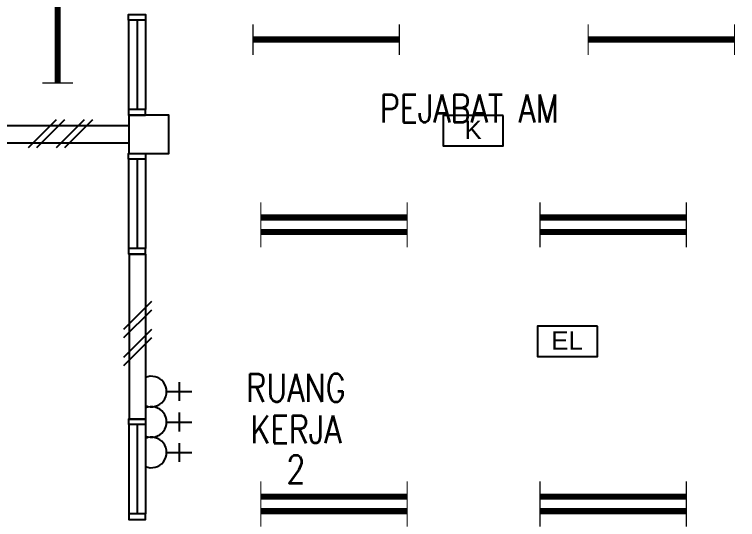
# Model space of a CAD drawing. Header units: inches. Extents: x -106706990 to 300603, y -86718466 to 1728185.
# Drawn here: x 19161 to 25634, y 14806 to 19328 of the extents above; entities that cross this region are included whole.
import ezdxf
from ezdxf.enums import TextEntityAlignment as Align

# ---------------------------------------------------------------- set-up
doc = ezdxf.new("R2010")
doc.units = ezdxf.units.IN
doc.header["$MEASUREMENT"] = 0
doc.linetypes.add('HIDDEN', pattern=[0.375, 0.25, -0.125])
for name, color, linetype in [('A-COLUMN', 3, 'Continuous'), ('A-ROOMSYM', 3, 'Continuous'), ('A-WALL', 1, 'Continuous'), ('A-WIN', 9, 'Continuous'), ('A-WLH', 7, 'Continuous'), ('EL LIGHT', 6, 'Continuous'), ('ELECT', 6, 'Continuous'), ('FITTING', 1, 'Continuous'), ('K LIGHT', 3, 'Continuous'), ('LAMP', 5, 'Continuous')]:
    doc.layers.add(name, color=color, linetype=linetype)
doc.styles.add('arial', font='arial.ttf')
doc.styles.add('style1', font='romans.shx', dxfattribs={"height": 750})

# ---------------------------------------------------------------- blocks, each defined once
blk = doc.blocks.new('A$C52B244CD')
at = {"layer": 'A-WLH', "color": 8}
for p, q in [((0, 0), (250, 250)), ((75, 0), (325, 250)), ((250, 0), (500, 250)), ((325, 0), (575, 250))]:
    blk.add_line(p, q, dxfattribs=at)
blk = doc.blocks.new('A$C49831240')
at = {"layer": 'A-WLH', "color": 8}
for p, q in [((250, 575), (0, 325)), ((250, 500), (0, 250)), ((250, 325), (0, 75)), ((250, 250), (0, 0))]:
    blk.add_line(p, q, dxfattribs=at)
blk = doc.blocks.new('A$C04C40081')
at = {"layer": 'A-WIN', "color": 8}
for p, q in [((850, 150), (50, 150)), ((850, 75), (50, 75)), ((850, 0), (50, 0))]:
    blk.add_line(p, q, dxfattribs=at)
at = {"layer": 'A-WIN', "color": 8, "linetype": 'Continuous'}
for points in [[(50, 150), (0, 150), (0, 0), (50, 0)], [(850, 150), (900, 150), (900, 0), (850, 0)]]:
    blk.add_lwpolyline(points, close=True, dxfattribs=at)
blk = doc.blocks.new('YBC 236')
at = {"layer": 'LAMP'}
for points, const_width in [([(-134681.8, 193808.3), (-134681.8, 193533.1)], 10.9), ([(-133371.4, 193808.3), (-133371.4, 193533.1)], 10.9), ([(-134681.8, 193670.7), (-133371.4, 193670.7)], 54.6), ([(-134681.8, 193679.4), (-134681.8, 193404.2)], 10.9), ([(-133371.4, 193679.4), (-133371.4, 193404.2)], 10.9), ([(-134681.8, 193541.8), (-133371.4, 193541.8)], 54.6)]:
    blk.add_lwpolyline(points, dxfattribs=dict(at, const_width=const_width))
blk = doc.blocks.new('*U182')
at = {"layer": 'FITTING', "color": 1, "linetype": 'Continuous'}
blk.add_blockref('YBC 236', (134026.6, -193606.2, -5.5), dxfattribs=at)
blk = doc.blocks.new('*U183')
at = {"layer": 'LAMP', "color": 0, "linetype": 'ByBlock', "lineweight": -2, "transparency": 16777216}
for p in [(0, 2500), (2500, 2500), (0, 0), (2500, 0)]:
    blk.add_blockref('*U182', p, dxfattribs=at)
blk = doc.blocks.new('YBC136')
at = {"layer": 'LAMP'}
for points, const_width in [([(-135000.8, 195525.6), (-135000.8, 195250.4)], 10.9), ([(-133690.5, 195525.6), (-133690.5, 195250.4)], 10.9), ([(-135000.8, 195388), (-133690.5, 195388)], 54.6)]:
    blk.add_lwpolyline(points, dxfattribs=dict(at, const_width=const_width))
blk = doc.blocks.new('*U202')
at = {"layer": 'LAMP'}
blk.add_blockref('YBC136', (134345.6, -195388, -5.5), dxfattribs=at)
blk = doc.blocks.new('*U203')
at = {"layer": 'LAMP', "color": 0, "linetype": 'ByBlock', "lineweight": -2, "transparency": 16777216}
for p in [(0, 0), (3000, 0)]:
    blk.add_blockref('*U202', p, dxfattribs=at)
blk = doc.blocks.new('*U274')
at = {"layer": 'LAMP', "rotation": 270}
blk.add_blockref('YBC136', (-195388, -134345.6, -5.5), dxfattribs=at)
blk = doc.blocks.new('*U275')
at = {"layer": 'LAMP', "color": 0, "linetype": 'ByBlock', "lineweight": -2, "transparency": 16777216}
for p in [(0, 5000), (0, 2500), (0, 0)]:
    blk.add_blockref('*U274', p, dxfattribs=at)
blk = doc.blocks.new('EXIT LAMP')
at = {"layer": 'K LIGHT', "color": 3}
blk.add_lwpolyline([(54141.1, 5237.4), (53604.6, 5237.4), (53604.6, 4967.1), (54141.1, 4967.1)], close=True, dxfattribs=at)
at = {"layer": 'K LIGHT', "color": 3, "style": 'arial'}
blk.add_text('K', height=164.8, dxfattribs=at).set_placement((53795.7, 5027.4))
blk = doc.blocks.new('EMERGENCY LIGHT')
at = {"layer": 'EL LIGHT', "color": 6}
blk.add_lwpolyline([(49517.9, 4899.8), (48981.4, 4899.8), (48981.4, 4629.5), (49517.9, 4629.5)], close=True, dxfattribs=at)
at = {"layer": 'EL LIGHT', "color": 6, "style": 'arial'}
blk.add_text('EL', height=164.84, dxfattribs=at).set_placement((49104.8, 4689.8))
blk = doc.blocks.new('SOCKET')
at = {"layer": 'ELECT', "color": 6}
for p, q in [((15248.7, 25891.4), (15248.7, 26116.4)), ((15164.3, 26003.9), (15333.1, 26003.9)), ((15112.3, 25701.6), (15385.1, 25701.6))]:
    blk.add_line(p, q, dxfattribs=at)
blk.add_arc((15248.7, 25755), 136.4, 336.97635, 203.02365, dxfattribs=at)

msp = doc.modelspace()

# ---------------------------------------------------------------- linework, layer by layer
at = {"layer": 'A-COLUMN', "color": 8}
msp.add_lwpolyline([(20188.8, 18429.4), (20538.8, 18429.4), (20538.8, 18079.4), (20188.8, 18079.4)], close=True, dxfattribs=at)
at = {"layer": 'A-WALL', "color": 8}
for p, q in [((20188.8, 18329.4), (18838.8, 18329.4)), ((18838.8, 18179.4), (20188.8, 18179.4))]:
    msp.add_line(p, q, dxfattribs=at)
msp.add_lwpolyline([(20188.8, 15704.4), (20338.8, 15704.4), (20338.8, 17179.4), (20188.8, 17179.4)], close=True, dxfattribs=at)

# ---------------------------------------------------------------- block references
at = {"layer": 'A-WIN', "color": 8, "rotation": 90}
for p in [(20333.5, 18426.5), (20333.5, 17183.7), (20334.7, 14806.3)]:
    msp.add_blockref('A$C04C40081', p, dxfattribs=at)
at = {"layer": 'A-WLH', "color": 8}
for name, p in [('A$C52B244CD', (19287.6, 18137.5)), ('A$C49831240', (20136.9, 16181.6))]:
    msp.add_blockref(name, p, dxfattribs=at)
at = {"layer": 'ELECT', "color": 7, "linetype": 'HIDDEN', "rotation": 269.9999999999994}
for p in [(-5368.4, 31200.5), (-5368.4, 30927.7), (-5368.4, 30654.9)]:
    msp.add_blockref('SOCKET', p, dxfattribs=at)
at = {"layer": 'LAMP', "color": 0}
for name, p in [('*U275', (19548, 19368.7, -5.5)), ('*U203', (21952, 19103.4, -5.5)), ('EXIT LAMP', (-30604.6, 13184.8)), ('*U183', (22021.7, 14945.1, 5.5)), ('EMERGENCY LIGHT', (-25137.6, 11637))]:
    msp.add_blockref(name, p, dxfattribs=at)

# ---------------------------------------------------------------- texts
at = {"layer": 'A-ROOMSYM', "color": 8, "style": 'style1', "width": 0.8}
for s, p in [('PEJABAT AM', (23231, 18361.3)), ('RUANG', (21680.5, 15860.1)), ('KERJA', (21680.5, 15488)), ('2', (21680.5, 15132.1))]:
    msp.add_text(s, height=250, dxfattribs=at).set_placement(p, align=Align.CENTER)

doc.saveas('drawing.dxf')
